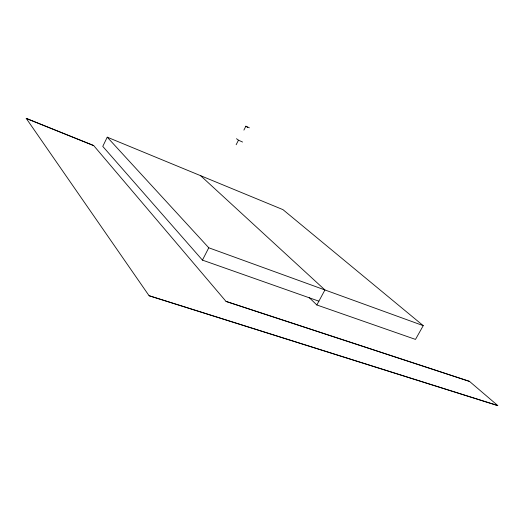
<?xml version="1.0" encoding="UTF-8"?>
<svg xmlns="http://www.w3.org/2000/svg" width="524" height="524" viewBox="0 0 524 524"><rect width="100%" height="100%" fill="white"/><g stroke="black" fill="none" stroke-linecap="round" stroke-linejoin="round"><path stroke-width="0.79" d="M149.078 295.719L26.22 118.378L93.691 145.574L226.021 301.418L469.478 381.38L497.8 405.569L149.078 295.719L497.774 405.622M93.691 145.574L26.2 118.424M309.206 297.606L316.837 304.968L415.493 339.408L423.235 325.646L282.953 209.633L107.237 137.177L102.77 146.399L202.441 260.114L318.88 301.176M236.147 144.742L238.466 140.19L236.475 138.703M243.902 130.096L245.874 126.205L249.352 127.817M202.441 260.114L208.768 247.78L107.237 137.177M226.021 301.418L469.478 381.38M316.837 304.968L324.932 289.955L200.574 175.664M208.768 247.78L423.235 325.646M238.466 140.19L242.566 142.037M245.874 126.205L247.616 127.424"/></g></svg>
